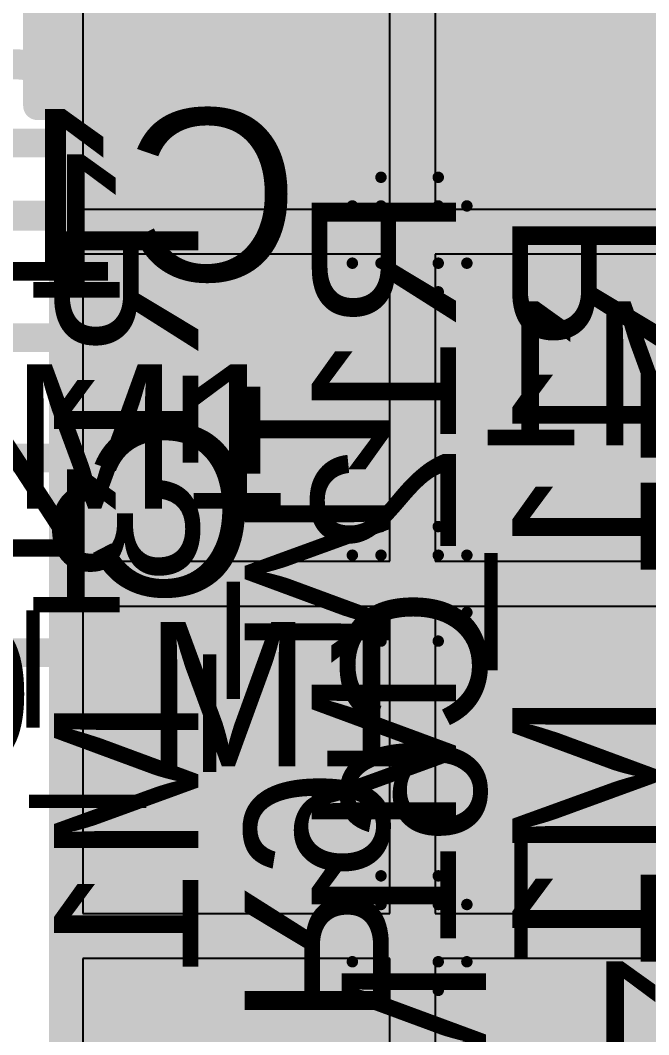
# Model space of a CAD drawing. Header units: inches. Extents: x -0.3 to 12.2, y -3.2 to 4.4.
# Drawn here: x 2.1069 to 2.2166, y 2.5638 to 2.7409 of the extents above; entities that cross this region are included whole.
import ezdxf

# ---------------------------------------------------------------- set-up
doc = ezdxf.new("R2010")
doc.units = ezdxf.units.IN
doc.header["$MEASUREMENT"] = 0
for name, color, linetype in [('Board Layer Stack Bottom Overlay', 54, 'Continuous'), ('Board Layer Stack Bottom Solder', 6, 'Continuous'), ('Bottom Assembly', 216, 'Continuous'), ('Bottom Layer_L8', 5, 'Continuous'), ('Bottom Paste', 16, 'Continuous'), ('FAB', 56, 'Continuous'), ('FAB_DWG_INFO', 1, 'Continuous'), ('Inner_L3', 76, 'Continuous'), ('Inner_L6', 156, 'Continuous'), ('Top Overlay', 2, 'Continuous'), ('Top Paste', 8, 'Continuous'), ('Top Solder', 216, 'Continuous'), ('TOP_L1', 1, 'Continuous'), ('Via Holes', 16, 'Continuous')]:
    doc.layers.add(name, color=color, linetype=linetype)
doc.styles.add('Arial', font='', dxfattribs={"height": 0.2})
doc.styles.get('Arial').set_extended_font_data('Arial')

# ---------------------------------------------------------------- blocks, each defined once
blk = doc.blocks.new('R0402_B_323')
at = {"layer": 'Bottom Assembly', "style": 'Arial', "text_generation_flag": 2}
blk.add_text('R14_M1', height=0.04, rotation=180, dxfattribs=at).set_placement((-0.06289, 0.0093))
blk = doc.blocks.new('R0402_B_325')
at = {"layer": 'Board Layer Stack Bottom Solder'}
blk.add_hatch(color=6, dxfattribs=at).paths.add_polyline_path([(-0.033, -0.0145), (-0.033, 0.0145), (-0.004, 0.0145), (-0.004, -0.0145)])
at = {"layer": 'Bottom Layer_L8'}
blk.add_hatch(color=5, dxfattribs=at).paths.add_polyline_path([(-0.031, -0.0125), (-0.031, 0.0125), (-0.006, 0.0125), (-0.006, -0.0125)])
at = {"layer": 'Bottom Paste'}
blk.add_hatch(color=16, dxfattribs=at).paths.add_polyline_path([(-0.031, -0.0125), (-0.031, 0.0125), (-0.006, 0.0125), (-0.006, -0.0125)])
at = {"layer": 'Board Layer Stack Bottom Overlay'}
for points in [[(-0.0365, 0.017, 0.005, 0.005, 0), (0.0395, 0.017, 0.005, 0.005, 0)], [(-0.0365, 0.017, 0.005, 0.005, 0), (-0.0365, -0.017, 0.005, 0.005, 0)], [(-0.0365, -0.017, 0.005, 0.005, 0), (0.0365, -0.017, 0.005, 0.005, 0)]]:
    blk.add_lwpolyline(points, format="xyseb", dxfattribs=at)
for points in [[(-0.03775, 0.017, 0.0025, 0.0025, 1), (-0.03525, 0.017, 0.0025, 0.0025, 1)], [(-0.03775, 0.017, 0.0025, 0.0025, 1), (-0.03525, 0.017, 0.0025, 0.0025, 1)], [(-0.03775, -0.017, 0.0025, 0.0025, 1), (-0.03525, -0.017, 0.0025, 0.0025, 1)], [(-0.03775, -0.017, 0.0025, 0.0025, 1), (-0.03525, -0.017, 0.0025, 0.0025, 1)]]:
    blk.add_lwpolyline(points, format="xyseb", close=True, dxfattribs=at)
at = {"layer": 'Bottom Assembly'}
for points in [[(-0.0365, 0.017, 0.005, 0.005, 0), (0.0395, 0.017, 0.005, 0.005, 0)], [(-0.0365, 0.017, 0.005, 0.005, 0), (-0.0365, -0.017, 0.005, 0.005, 0)], [(-0.0365, -0.017, 0.005, 0.005, 0), (0.0395, -0.017, 0.005, 0.005, 0)]]:
    blk.add_lwpolyline(points, format="xyseb", dxfattribs=at)
for points in [[(-0.03775, 0.017, 0.0025, 0.0025, 1), (-0.03525, 0.017, 0.0025, 0.0025, 1)], [(-0.03775, 0.017, 0.0025, 0.0025, 1), (-0.03525, 0.017, 0.0025, 0.0025, 1)], [(-0.03775, -0.017, 0.0025, 0.0025, 1), (-0.03525, -0.017, 0.0025, 0.0025, 1)], [(-0.03775, -0.017, 0.0025, 0.0025, 1), (-0.03525, -0.017, 0.0025, 0.0025, 1)]]:
    blk.add_lwpolyline(points, format="xyseb", close=True, dxfattribs=at)
at = {"layer": 'Bottom Assembly', "style": 'Arial', "text_generation_flag": 2}
blk.add_text('R13_M1', height=0.04, rotation=180, dxfattribs=at).set_placement((-0.06289, 0.0093))
blk = doc.blocks.new('R0402_B_327')
at = {"layer": 'Board Layer Stack Bottom Solder'}
blk.add_hatch(color=6, dxfattribs=at).paths.add_polyline_path([(-0.033, -0.0145), (-0.033, 0.0145), (-0.004, 0.0145), (-0.004, -0.0145)])
at = {"layer": 'Bottom Layer_L8'}
blk.add_hatch(color=5, dxfattribs=at).paths.add_polyline_path([(-0.031, -0.0125), (-0.031, 0.0125), (-0.006, 0.0125), (-0.006, -0.0125)])
at = {"layer": 'Bottom Paste'}
blk.add_hatch(color=16, dxfattribs=at).paths.add_polyline_path([(-0.031, -0.0125), (-0.031, 0.0125), (-0.006, 0.0125), (-0.006, -0.0125)])
at = {"layer": 'Board Layer Stack Bottom Overlay'}
for points in [[(-0.0365, 0.017, 0.005, 0.005, 0), (0.0395, 0.017, 0.005, 0.005, 0)], [(-0.0365, 0.017, 0.005, 0.005, 0), (-0.0365, -0.017, 0.005, 0.005, 0)], [(-0.0365, -0.017, 0.005, 0.005, 0), (0.0365, -0.017, 0.005, 0.005, 0)]]:
    blk.add_lwpolyline(points, format="xyseb", dxfattribs=at)
for points in [[(-0.03775, 0.017, 0.0025, 0.0025, 1), (-0.03525, 0.017, 0.0025, 0.0025, 1)], [(-0.03775, 0.017, 0.0025, 0.0025, 1), (-0.03525, 0.017, 0.0025, 0.0025, 1)], [(-0.03775, -0.017, 0.0025, 0.0025, 1), (-0.03525, -0.017, 0.0025, 0.0025, 1)], [(-0.03775, -0.017, 0.0025, 0.0025, 1), (-0.03525, -0.017, 0.0025, 0.0025, 1)]]:
    blk.add_lwpolyline(points, format="xyseb", close=True, dxfattribs=at)
at = {"layer": 'Bottom Assembly'}
for points in [[(-0.0365, 0.017, 0.005, 0.005, 0), (0.0395, 0.017, 0.005, 0.005, 0)], [(-0.0365, 0.017, 0.005, 0.005, 0), (-0.0365, -0.017, 0.005, 0.005, 0)], [(-0.0365, -0.017, 0.005, 0.005, 0), (0.0395, -0.017, 0.005, 0.005, 0)]]:
    blk.add_lwpolyline(points, format="xyseb", dxfattribs=at)
for points in [[(-0.03775, 0.017, 0.0025, 0.0025, 1), (-0.03525, 0.017, 0.0025, 0.0025, 1)], [(-0.03775, 0.017, 0.0025, 0.0025, 1), (-0.03525, 0.017, 0.0025, 0.0025, 1)], [(-0.03775, -0.017, 0.0025, 0.0025, 1), (-0.03525, -0.017, 0.0025, 0.0025, 1)], [(-0.03775, -0.017, 0.0025, 0.0025, 1), (-0.03525, -0.017, 0.0025, 0.0025, 1)]]:
    blk.add_lwpolyline(points, format="xyseb", close=True, dxfattribs=at)
at = {"layer": 'Bottom Assembly', "style": 'Arial', "text_generation_flag": 2}
blk.add_text('R12_M1', height=0.04, rotation=180, dxfattribs=at).set_placement((-0.06289, 0.0093))
blk = doc.blocks.new('R0402_B_329')
at = {"layer": 'Board Layer Stack Bottom Solder'}
blk.add_hatch(color=6, dxfattribs=at).paths.add_polyline_path([(-0.033, -0.0145), (-0.033, 0.0145), (-0.004, 0.0145), (-0.004, -0.0145)])
at = {"layer": 'Bottom Layer_L8'}
blk.add_hatch(color=5, dxfattribs=at).paths.add_polyline_path([(-0.031, -0.0125), (-0.031, 0.0125), (-0.006, 0.0125), (-0.006, -0.0125)])
at = {"layer": 'Bottom Paste'}
blk.add_hatch(color=16, dxfattribs=at).paths.add_polyline_path([(-0.031, -0.0125), (-0.031, 0.0125), (-0.006, 0.0125), (-0.006, -0.0125)])
at = {"layer": 'Board Layer Stack Bottom Overlay'}
for points in [[(-0.0365, 0.017, 0.005, 0.005, 0), (0.0395, 0.017, 0.005, 0.005, 0)], [(-0.0365, 0.017, 0.005, 0.005, 0), (-0.0365, -0.017, 0.005, 0.005, 0)]]:
    blk.add_lwpolyline(points, format="xyseb", dxfattribs=at)
blk.add_lwpolyline([(-0.03775, 0.017, 0.0025, 0.0025, 1), (-0.03525, 0.017, 0.0025, 0.0025, 1)], format="xyseb", close=True, dxfattribs=at)
blk.add_lwpolyline([(-0.03775, 0.017, 0.0025, 0.0025, 1), (-0.03525, 0.017, 0.0025, 0.0025, 1)], format="xyseb", close=True, dxfattribs=at)
at = {"layer": 'Bottom Assembly'}
for points in [[(-0.0365, 0.017, 0.005, 0.005, 0), (0.0395, 0.017, 0.005, 0.005, 0)], [(-0.0365, 0.017, 0.005, 0.005, 0), (-0.0365, -0.017, 0.005, 0.005, 0)]]:
    blk.add_lwpolyline(points, format="xyseb", dxfattribs=at)
blk.add_lwpolyline([(-0.03775, 0.017, 0.0025, 0.0025, 1), (-0.03525, 0.017, 0.0025, 0.0025, 1)], format="xyseb", close=True, dxfattribs=at)
blk.add_lwpolyline([(-0.03775, 0.017, 0.0025, 0.0025, 1), (-0.03525, 0.017, 0.0025, 0.0025, 1)], format="xyseb", close=True, dxfattribs=at)
at = {"layer": 'Bottom Assembly', "style": 'Arial', "text_generation_flag": 2}
blk.add_text('R11_M1', height=0.04, rotation=180, dxfattribs=at).set_placement((-0.06289, 0.0093))
blk = doc.blocks.new('C0402_B_386')
at = {"layer": 'Board Layer Stack Bottom Solder'}
for points in [[(-0.004, 0.0145), (-0.004, -0.0145), (-0.033, -0.0145), (-0.033, 0.0145)], [(0.0354, 0.0145), (0.0354, -0.0145), (0.0064, -0.0145), (0.0064, 0.0145)]]:
    blk.add_hatch(color=6, dxfattribs=at).paths.add_polyline_path(points)
at = {"layer": 'Bottom Layer_L8'}
for points in [[(-0.006, 0.0125), (-0.006, -0.0125), (-0.031, -0.0125), (-0.031, 0.0125)], [(0.0334, 0.0125), (0.0334, -0.0125), (0.0084, -0.0125), (0.0084, 0.0125)]]:
    blk.add_hatch(color=5, dxfattribs=at).paths.add_polyline_path(points)
at = {"layer": 'Bottom Paste'}
for points in [[(-0.006, 0.0125), (-0.006, -0.0125), (-0.031, -0.0125), (-0.031, 0.0125)], [(0.0334, 0.0125), (0.0334, -0.0125), (0.0084, -0.0125), (0.0084, 0.0125)]]:
    blk.add_hatch(color=16, dxfattribs=at).paths.add_polyline_path(points)
at = {"layer": 'Board Layer Stack Bottom Overlay'}
for points in [[(0.0395, 0.017, 0.005, 0.005, 0), (-0.0365, 0.017, 0.005, 0.005, 0)], [(-0.0365, 0.017, 0.005, 0.005, 0), (-0.0365, -0.017, 0.005, 0.005, 0)], [(0.0395, 0.017, 0.005, 0.005, 0), (0.0395, -0.017, 0.005, 0.005, 0)], [(0.0365, -0.017, 0.005, 0.005, 0), (-0.0365, -0.017, 0.005, 0.005, 0)], [(0.0395, -0.017, 0.005, 0.005, 0), (0.0365, -0.017, 0.005, 0.005, 0)]]:
    blk.add_lwpolyline(points, format="xyseb", dxfattribs=at)
for points in [[(-0.03775, 0.017, 0.0025, 0.0025, 1), (-0.03525, 0.017, 0.0025, 0.0025, 1)], [(-0.03775, 0.017, 0.0025, 0.0025, 1), (-0.03525, 0.017, 0.0025, 0.0025, 1)], [(0.03825, 0.017, 0.0025, 0.0025, 1), (0.04075, 0.017, 0.0025, 0.0025, 1)], [(0.03825, 0.017, 0.0025, 0.0025, 1), (0.04075, 0.017, 0.0025, 0.0025, 1)], [(-0.03775, -0.017, 0.0025, 0.0025, 1), (-0.03525, -0.017, 0.0025, 0.0025, 1)], [(-0.03775, -0.017, 0.0025, 0.0025, 1), (-0.03525, -0.017, 0.0025, 0.0025, 1)], [(0.03525, -0.017, 0.0025, 0.0025, 1), (0.03775, -0.017, 0.0025, 0.0025, 1)], [(0.03525, -0.017, 0.0025, 0.0025, 1), (0.03775, -0.017, 0.0025, 0.0025, 1)], [(0.03825, -0.017, 0.0025, 0.0025, 1), (0.04075, -0.017, 0.0025, 0.0025, 1)], [(0.03825, -0.017, 0.0025, 0.0025, 1), (0.04075, -0.017, 0.0025, 0.0025, 1)]]:
    blk.add_lwpolyline(points, format="xyseb", close=True, dxfattribs=at)
at = {"layer": 'Bottom Assembly'}
for points in [[(0.0395, 0.017, 0.005, 0.005, 0), (-0.0365, 0.017, 0.005, 0.005, 0)], [(-0.0365, 0.017, 0.005, 0.005, 0), (-0.0365, -0.017, 0.005, 0.005, 0)], [(0.0395, 0.017, 0.005, 0.005, 0), (0.0395, -0.017, 0.005, 0.005, 0)], [(0.0395, -0.017, 0.005, 0.005, 0), (-0.0365, -0.017, 0.005, 0.005, 0)]]:
    blk.add_lwpolyline(points, format="xyseb", dxfattribs=at)
for points in [[(-0.03775, 0.017, 0.0025, 0.0025, 1), (-0.03525, 0.017, 0.0025, 0.0025, 1)], [(-0.03775, 0.017, 0.0025, 0.0025, 1), (-0.03525, 0.017, 0.0025, 0.0025, 1)], [(0.03825, 0.017, 0.0025, 0.0025, 1), (0.04075, 0.017, 0.0025, 0.0025, 1)], [(0.03825, 0.017, 0.0025, 0.0025, 1), (0.04075, 0.017, 0.0025, 0.0025, 1)], [(-0.03775, -0.017, 0.0025, 0.0025, 1), (-0.03525, -0.017, 0.0025, 0.0025, 1)], [(-0.03775, -0.017, 0.0025, 0.0025, 1), (-0.03525, -0.017, 0.0025, 0.0025, 1)], [(0.03825, -0.017, 0.0025, 0.0025, 1), (0.04075, -0.017, 0.0025, 0.0025, 1)], [(0.03825, -0.017, 0.0025, 0.0025, 1), (0.04075, -0.017, 0.0025, 0.0025, 1)]]:
    blk.add_lwpolyline(points, format="xyseb", close=True, dxfattribs=at)
at = {"layer": 'Bottom Assembly', "style": 'Arial', "text_generation_flag": 2}
blk.add_text('C4_M1', height=0.03, rotation=180, dxfattribs=at).set_placement((-0.03988, 0.00707))
at = {"layer": 'FAB', "style": 'Arial', "text_generation_flag": 2}
blk.add_text('1', height=0.025, rotation=180, dxfattribs=at).set_placement((-0.0185, 0.01))
blk = doc.blocks.new('C0402_B_410')
at = {"layer": 'Board Layer Stack Bottom Solder'}
for points in [[(-0.004, 0.0145), (-0.004, -0.0145), (-0.033, -0.0145), (-0.033, 0.0145)], [(0.0354, 0.0145), (0.0354, -0.0145), (0.0064, -0.0145), (0.0064, 0.0145)]]:
    blk.add_hatch(color=6, dxfattribs=at).paths.add_polyline_path(points)
at = {"layer": 'Bottom Layer_L8'}
for points in [[(-0.006, 0.0125), (-0.006, -0.0125), (-0.031, -0.0125), (-0.031, 0.0125)], [(0.0334, 0.0125), (0.0334, -0.0125), (0.0084, -0.0125), (0.0084, 0.0125)]]:
    blk.add_hatch(color=5, dxfattribs=at).paths.add_polyline_path(points)
at = {"layer": 'Bottom Paste'}
for points in [[(-0.006, 0.0125), (-0.006, -0.0125), (-0.031, -0.0125), (-0.031, 0.0125)], [(0.0334, 0.0125), (0.0334, -0.0125), (0.0084, -0.0125), (0.0084, 0.0125)]]:
    blk.add_hatch(color=16, dxfattribs=at).paths.add_polyline_path(points)
at = {"layer": 'Board Layer Stack Bottom Overlay'}
for points in [[(0.0395, 0.017, 0.005, 0.005, 0), (-0.0365, 0.017, 0.005, 0.005, 0)], [(-0.0365, 0.017, 0.005, 0.005, 0), (-0.0365, -0.017, 0.005, 0.005, 0)], [(0.0395, 0.017, 0.005, 0.005, 0), (0.0395, -0.017, 0.005, 0.005, 0)], [(0.0365, -0.017, 0.005, 0.005, 0), (-0.0365, -0.017, 0.005, 0.005, 0)], [(0.0395, -0.017, 0.005, 0.005, 0), (0.0365, -0.017, 0.005, 0.005, 0)]]:
    blk.add_lwpolyline(points, format="xyseb", dxfattribs=at)
for points in [[(-0.03775, 0.017, 0.0025, 0.0025, 1), (-0.03525, 0.017, 0.0025, 0.0025, 1)], [(-0.03775, 0.017, 0.0025, 0.0025, 1), (-0.03525, 0.017, 0.0025, 0.0025, 1)], [(0.03825, 0.017, 0.0025, 0.0025, 1), (0.04075, 0.017, 0.0025, 0.0025, 1)], [(0.03825, 0.017, 0.0025, 0.0025, 1), (0.04075, 0.017, 0.0025, 0.0025, 1)], [(-0.03775, -0.017, 0.0025, 0.0025, 1), (-0.03525, -0.017, 0.0025, 0.0025, 1)], [(-0.03775, -0.017, 0.0025, 0.0025, 1), (-0.03525, -0.017, 0.0025, 0.0025, 1)], [(0.03525, -0.017, 0.0025, 0.0025, 1), (0.03775, -0.017, 0.0025, 0.0025, 1)], [(0.03525, -0.017, 0.0025, 0.0025, 1), (0.03775, -0.017, 0.0025, 0.0025, 1)], [(0.03825, -0.017, 0.0025, 0.0025, 1), (0.04075, -0.017, 0.0025, 0.0025, 1)], [(0.03825, -0.017, 0.0025, 0.0025, 1), (0.04075, -0.017, 0.0025, 0.0025, 1)]]:
    blk.add_lwpolyline(points, format="xyseb", close=True, dxfattribs=at)
at = {"layer": 'Bottom Assembly'}
for points in [[(0.0395, 0.017, 0.005, 0.005, 0), (-0.0365, 0.017, 0.005, 0.005, 0)], [(-0.0365, 0.017, 0.005, 0.005, 0), (-0.0365, -0.017, 0.005, 0.005, 0)], [(0.0395, 0.017, 0.005, 0.005, 0), (0.0395, -0.017, 0.005, 0.005, 0)], [(0.0395, -0.017, 0.005, 0.005, 0), (-0.0365, -0.017, 0.005, 0.005, 0)]]:
    blk.add_lwpolyline(points, format="xyseb", dxfattribs=at)
for points in [[(-0.03775, 0.017, 0.0025, 0.0025, 1), (-0.03525, 0.017, 0.0025, 0.0025, 1)], [(-0.03775, 0.017, 0.0025, 0.0025, 1), (-0.03525, 0.017, 0.0025, 0.0025, 1)], [(0.03825, 0.017, 0.0025, 0.0025, 1), (0.04075, 0.017, 0.0025, 0.0025, 1)], [(0.03825, 0.017, 0.0025, 0.0025, 1), (0.04075, 0.017, 0.0025, 0.0025, 1)], [(-0.03775, -0.017, 0.0025, 0.0025, 1), (-0.03525, -0.017, 0.0025, 0.0025, 1)], [(-0.03775, -0.017, 0.0025, 0.0025, 1), (-0.03525, -0.017, 0.0025, 0.0025, 1)], [(0.03825, -0.017, 0.0025, 0.0025, 1), (0.04075, -0.017, 0.0025, 0.0025, 1)], [(0.03825, -0.017, 0.0025, 0.0025, 1), (0.04075, -0.017, 0.0025, 0.0025, 1)]]:
    blk.add_lwpolyline(points, format="xyseb", close=True, dxfattribs=at)
at = {"layer": 'Bottom Assembly', "style": 'Arial', "text_generation_flag": 2}
blk.add_text('C11_M1', height=0.03, rotation=180, dxfattribs=at).set_placement((-0.0473, 0.00707))
at = {"layer": 'FAB', "style": 'Arial', "text_generation_flag": 2}
blk.add_text('1', height=0.025, rotation=180, dxfattribs=at).set_placement((-0.0185, 0.01))
blk = doc.blocks.new('CP_56_1_ADI_428')
at = {"layer": 'Bottom Layer_L8'}
h = blk.add_hatch(color=5, dxfattribs=at)
edge = h.paths.add_edge_path()
edge.add_arc((-0.061, 0.062), 0.008, 0, 360)
h = blk.add_hatch(color=5, dxfattribs=at)
edge = h.paths.add_edge_path()
edge.add_arc((0, 0.062), 0.008, 0, 360)
h = blk.add_hatch(color=5, dxfattribs=at)
edge = h.paths.add_edge_path()
edge.add_arc((0.061, 0.062), 0.008, 0, 360)
at = {"layer": 'Inner_L3'}
h = blk.add_hatch(color=76, dxfattribs=at)
edge = h.paths.add_edge_path()
edge.add_arc((-0.061, 0.062), 0.008, 0, 360)
h = blk.add_hatch(color=76, dxfattribs=at)
edge = h.paths.add_edge_path()
edge.add_arc((0, 0.062), 0.008, 0, 360)
h = blk.add_hatch(color=76, dxfattribs=at)
edge = h.paths.add_edge_path()
edge.add_arc((0.061, 0.062), 0.008, 0, 360)
at = {"layer": 'Inner_L6'}
h = blk.add_hatch(color=156, dxfattribs=at)
edge = h.paths.add_edge_path()
edge.add_arc((-0.061, 0.062), 0.008, 0, 360)
h = blk.add_hatch(color=156, dxfattribs=at)
edge = h.paths.add_edge_path()
edge.add_arc((0, 0.062), 0.008, 0, 360)
h = blk.add_hatch(color=156, dxfattribs=at)
edge = h.paths.add_edge_path()
edge.add_arc((0.061, 0.062), 0.008, 0, 360)
at = {"layer": 'Top Solder'}
blk.add_hatch(color=216, dxfattribs=at).paths.add_polyline_path([(-0.125, 0.125), (0.125, 0.125), (0.125, -0.125), (-0.125, -0.125)])
at = {"layer": 'TOP_L1'}
blk.add_hatch(color=1, dxfattribs=at).paths.add_polyline_path([(-0.123, 0.123), (0.123, 0.123), (0.123, -0.123), (-0.123, -0.123)])
h = blk.add_hatch(color=1, dxfattribs=at)
edge = h.paths.add_edge_path()
edge.add_arc((-0.061, 0.062), 0.008, 0, 360)
h = blk.add_hatch(color=1, dxfattribs=at)
edge = h.paths.add_edge_path()
edge.add_arc((0, 0.062), 0.008, 0, 360)
h = blk.add_hatch(color=1, dxfattribs=at)
edge = h.paths.add_edge_path()
edge.add_arc((0.061, 0.062), 0.008, 0, 360)
at = {"layer": 'Via Holes'}
h = blk.add_hatch(color=7, dxfattribs=at)
edge = h.paths.add_edge_path()
edge.add_arc((-0.061, 0.062), 0.004, 0, 360)
h = blk.add_hatch(color=7, dxfattribs=at)
edge = h.paths.add_edge_path()
edge.add_arc((0, 0.062), 0.004, 0, 360)
h = blk.add_hatch(color=7, dxfattribs=at)
edge = h.paths.add_edge_path()
edge.add_arc((0.061, 0.062), 0.004, 0, 360)
at = {"layer": 'Top Paste'}
for p, q in [((-0.06544, 0.11906), (-0.11906, 0.11906)), ((-0.06544, 0.06544), (-0.06544, 0.11906)), ((-0.00394, 0.11906), (-0.05756, 0.11906)), ((-0.05756, 0.11906), (-0.05756, 0.06544)), ((-0.00394, 0.06544), (-0.00394, 0.11906)), ((0.05756, 0.11906), (0.00394, 0.11906)), ((0.00394, 0.11906), (0.00394, 0.06544)), ((0.05756, 0.06544), (0.05756, 0.11906)), ((0.11906, 0.11906), (0.06544, 0.11906)), ((0.06544, 0.11906), (0.06544, 0.06544)), ((-0.11906, 0.06544), (-0.06544, 0.06544)), ((-0.05756, 0.06544), (-0.00394, 0.06544)), ((0.00394, 0.06544), (0.05756, 0.06544)), ((0.06544, 0.06544), (0.11906, 0.06544)), ((-0.06544, 0.05756), (-0.11906, 0.05756)), ((-0.06544, 0.00394), (-0.06544, 0.05756)), ((-0.00394, 0.05756), (-0.05756, 0.05756)), ((-0.05756, 0.05756), (-0.05756, 0.00394)), ((-0.00394, 0.00394), (-0.00394, 0.05756)), ((0.05756, 0.05756), (0.00394, 0.05756)), ((0.00394, 0.05756), (0.00394, 0.00394)), ((0.05756, 0.00394), (0.05756, 0.05756)), ((0.11906, 0.05756), (0.06544, 0.05756)), ((0.06544, 0.05756), (0.06544, 0.00394))]:
    blk.add_line(p, q, dxfattribs=at)

msp = doc.modelspace()

# ---------------------------------------------------------------- linework, layer by layer
at = {"layer": 'FAB_DWG_INFO'}
for points in [[(2.16985, 2.70852, 0.002, 0.002, 0), (2.16985, 2.71352, 0.002, 0.002, 0)], [(2.16985, 2.71352, 0.002, 0.002, 0), (2.17985, 2.71352, 0.002, 0.002, 0)], [(2.17985, 2.70852, 0.002, 0.002, 0), (2.17985, 2.71352, 0.002, 0.002, 0)], [(2.16485, 2.69852, 0.002, 0.002, 0), (2.16485, 2.70852, 0.002, 0.002, 0)], [(2.16485, 2.70852, 0.002, 0.002, 0), (2.16985, 2.70852, 0.002, 0.002, 0)], [(2.17985, 2.70852, 0.002, 0.002, 0), (2.18485, 2.70852, 0.002, 0.002, 0)], [(2.18485, 2.69852, 0.002, 0.002, 0), (2.18485, 2.70852, 0.002, 0.002, 0)], [(2.16485, 2.69852, 0.002, 0.002, 0), (2.16985, 2.69852, 0.002, 0.002, 0)], [(2.16985, 2.69352, 0.002, 0.002, 0), (2.16985, 2.69852, 0.002, 0.002, 0)], [(2.17985, 2.69852, 0.002, 0.002, 0), (2.18485, 2.69852, 0.002, 0.002, 0)], [(2.17985, 2.69352, 0.002, 0.002, 0), (2.17985, 2.69852, 0.002, 0.002, 0)], [(2.16985, 2.69352, 0.002, 0.002, 0), (2.17985, 2.69352, 0.002, 0.002, 0)], [(2.16985, 2.64752, 0.002, 0.002, 0), (2.16985, 2.65252, 0.002, 0.002, 0)], [(2.16985, 2.65252, 0.002, 0.002, 0), (2.17985, 2.65252, 0.002, 0.002, 0)], [(2.17985, 2.64752, 0.002, 0.002, 0), (2.17985, 2.65252, 0.002, 0.002, 0)], [(2.16485, 2.63752, 0.002, 0.002, 0), (2.16485, 2.64752, 0.002, 0.002, 0)], [(2.16485, 2.64752, 0.002, 0.002, 0), (2.16985, 2.64752, 0.002, 0.002, 0)], [(2.17985, 2.64752, 0.002, 0.002, 0), (2.18485, 2.64752, 0.002, 0.002, 0)], [(2.18485, 2.63752, 0.002, 0.002, 0), (2.18485, 2.64752, 0.002, 0.002, 0)], [(2.16485, 2.63752, 0.002, 0.002, 0), (2.16985, 2.63752, 0.002, 0.002, 0)], [(2.16985, 2.63252, 0.002, 0.002, 0), (2.16985, 2.63752, 0.002, 0.002, 0)], [(2.17985, 2.63752, 0.002, 0.002, 0), (2.18485, 2.63752, 0.002, 0.002, 0)], [(2.17985, 2.63252, 0.002, 0.002, 0), (2.17985, 2.63752, 0.002, 0.002, 0)], [(2.16985, 2.63252, 0.002, 0.002, 0), (2.17985, 2.63252, 0.002, 0.002, 0)], [(2.16985, 2.58652, 0.002, 0.002, 0), (2.16985, 2.59152, 0.002, 0.002, 0)], [(2.16985, 2.59152, 0.002, 0.002, 0), (2.17985, 2.59152, 0.002, 0.002, 0)], [(2.17985, 2.58652, 0.002, 0.002, 0), (2.17985, 2.59152, 0.002, 0.002, 0)], [(2.16485, 2.57652, 0.002, 0.002, 0), (2.16485, 2.58652, 0.002, 0.002, 0)], [(2.16485, 2.58652, 0.002, 0.002, 0), (2.16985, 2.58652, 0.002, 0.002, 0)], [(2.17985, 2.58652, 0.002, 0.002, 0), (2.18485, 2.58652, 0.002, 0.002, 0)], [(2.18485, 2.57652, 0.002, 0.002, 0), (2.18485, 2.58652, 0.002, 0.002, 0)], [(2.16485, 2.57652, 0.002, 0.002, 0), (2.16985, 2.57652, 0.002, 0.002, 0)], [(2.16985, 2.57152, 0.002, 0.002, 0), (2.16985, 2.57652, 0.002, 0.002, 0)], [(2.17985, 2.57652, 0.002, 0.002, 0), (2.18485, 2.57652, 0.002, 0.002, 0)], [(2.17985, 2.57152, 0.002, 0.002, 0), (2.17985, 2.57652, 0.002, 0.002, 0)], [(2.16985, 2.57152, 0.002, 0.002, 0), (2.17985, 2.57152, 0.002, 0.002, 0)]]:
    msp.add_lwpolyline(points, format="xyseb", dxfattribs=at)
for points in [[(2.16935, 2.71352, 0.001, 0.001, 1), (2.17035, 2.71352, 0.001, 0.001, 1)], [(2.16935, 2.71352, 0.001, 0.001, 1), (2.17035, 2.71352, 0.001, 0.001, 1)], [(2.17935, 2.71352, 0.001, 0.001, 1), (2.18035, 2.71352, 0.001, 0.001, 1)], [(2.17935, 2.71352, 0.001, 0.001, 1), (2.18035, 2.71352, 0.001, 0.001, 1)], [(2.16435, 2.70852, 0.001, 0.001, 1), (2.16535, 2.70852, 0.001, 0.001, 1)], [(2.16435, 2.70852, 0.001, 0.001, 1), (2.16535, 2.70852, 0.001, 0.001, 1)], [(2.16935, 2.70852, 0.001, 0.001, 1), (2.17035, 2.70852, 0.001, 0.001, 1)], [(2.16935, 2.70852, 0.001, 0.001, 1), (2.17035, 2.70852, 0.001, 0.001, 1)], [(2.17935, 2.70852, 0.001, 0.001, 1), (2.18035, 2.70852, 0.001, 0.001, 1)], [(2.17935, 2.70852, 0.001, 0.001, 1), (2.18035, 2.70852, 0.001, 0.001, 1)], [(2.18435, 2.70852, 0.001, 0.001, 1), (2.18535, 2.70852, 0.001, 0.001, 1)], [(2.18435, 2.70852, 0.001, 0.001, 1), (2.18535, 2.70852, 0.001, 0.001, 1)], [(2.16435, 2.69852, 0.001, 0.001, 1), (2.16535, 2.69852, 0.001, 0.001, 1)], [(2.16435, 2.69852, 0.001, 0.001, 1), (2.16535, 2.69852, 0.001, 0.001, 1)], [(2.16935, 2.69852, 0.001, 0.001, 1), (2.17035, 2.69852, 0.001, 0.001, 1)], [(2.16935, 2.69852, 0.001, 0.001, 1), (2.17035, 2.69852, 0.001, 0.001, 1)], [(2.17935, 2.69852, 0.001, 0.001, 1), (2.18035, 2.69852, 0.001, 0.001, 1)], [(2.17935, 2.69852, 0.001, 0.001, 1), (2.18035, 2.69852, 0.001, 0.001, 1)], [(2.18435, 2.69852, 0.001, 0.001, 1), (2.18535, 2.69852, 0.001, 0.001, 1)], [(2.18435, 2.69852, 0.001, 0.001, 1), (2.18535, 2.69852, 0.001, 0.001, 1)], [(2.16935, 2.69352, 0.001, 0.001, 1), (2.17035, 2.69352, 0.001, 0.001, 1)], [(2.16935, 2.69352, 0.001, 0.001, 1), (2.17035, 2.69352, 0.001, 0.001, 1)], [(2.17935, 2.69352, 0.001, 0.001, 1), (2.18035, 2.69352, 0.001, 0.001, 1)], [(2.17935, 2.69352, 0.001, 0.001, 1), (2.18035, 2.69352, 0.001, 0.001, 1)], [(2.16935, 2.65252, 0.001, 0.001, 1), (2.17035, 2.65252, 0.001, 0.001, 1)], [(2.16935, 2.65252, 0.001, 0.001, 1), (2.17035, 2.65252, 0.001, 0.001, 1)], [(2.17935, 2.65252, 0.001, 0.001, 1), (2.18035, 2.65252, 0.001, 0.001, 1)], [(2.17935, 2.65252, 0.001, 0.001, 1), (2.18035, 2.65252, 0.001, 0.001, 1)], [(2.16435, 2.64752, 0.001, 0.001, 1), (2.16535, 2.64752, 0.001, 0.001, 1)], [(2.16435, 2.64752, 0.001, 0.001, 1), (2.16535, 2.64752, 0.001, 0.001, 1)], [(2.16935, 2.64752, 0.001, 0.001, 1), (2.17035, 2.64752, 0.001, 0.001, 1)], [(2.16935, 2.64752, 0.001, 0.001, 1), (2.17035, 2.64752, 0.001, 0.001, 1)], [(2.17935, 2.64752, 0.001, 0.001, 1), (2.18035, 2.64752, 0.001, 0.001, 1)], [(2.17935, 2.64752, 0.001, 0.001, 1), (2.18035, 2.64752, 0.001, 0.001, 1)], [(2.18435, 2.64752, 0.001, 0.001, 1), (2.18535, 2.64752, 0.001, 0.001, 1)], [(2.18435, 2.64752, 0.001, 0.001, 1), (2.18535, 2.64752, 0.001, 0.001, 1)], [(2.16435, 2.63752, 0.001, 0.001, 1), (2.16535, 2.63752, 0.001, 0.001, 1)], [(2.16435, 2.63752, 0.001, 0.001, 1), (2.16535, 2.63752, 0.001, 0.001, 1)], [(2.16935, 2.63752, 0.001, 0.001, 1), (2.17035, 2.63752, 0.001, 0.001, 1)], [(2.16935, 2.63752, 0.001, 0.001, 1), (2.17035, 2.63752, 0.001, 0.001, 1)], [(2.17935, 2.63752, 0.001, 0.001, 1), (2.18035, 2.63752, 0.001, 0.001, 1)], [(2.17935, 2.63752, 0.001, 0.001, 1), (2.18035, 2.63752, 0.001, 0.001, 1)], [(2.18435, 2.63752, 0.001, 0.001, 1), (2.18535, 2.63752, 0.001, 0.001, 1)], [(2.18435, 2.63752, 0.001, 0.001, 1), (2.18535, 2.63752, 0.001, 0.001, 1)], [(2.16935, 2.63252, 0.001, 0.001, 1), (2.17035, 2.63252, 0.001, 0.001, 1)], [(2.16935, 2.63252, 0.001, 0.001, 1), (2.17035, 2.63252, 0.001, 0.001, 1)], [(2.17935, 2.63252, 0.001, 0.001, 1), (2.18035, 2.63252, 0.001, 0.001, 1)], [(2.17935, 2.63252, 0.001, 0.001, 1), (2.18035, 2.63252, 0.001, 0.001, 1)], [(2.16935, 2.59152, 0.001, 0.001, 1), (2.17035, 2.59152, 0.001, 0.001, 1)], [(2.16935, 2.59152, 0.001, 0.001, 1), (2.17035, 2.59152, 0.001, 0.001, 1)], [(2.17935, 2.59152, 0.001, 0.001, 1), (2.18035, 2.59152, 0.001, 0.001, 1)], [(2.17935, 2.59152, 0.001, 0.001, 1), (2.18035, 2.59152, 0.001, 0.001, 1)], [(2.16435, 2.58652, 0.001, 0.001, 1), (2.16535, 2.58652, 0.001, 0.001, 1)], [(2.16435, 2.58652, 0.001, 0.001, 1), (2.16535, 2.58652, 0.001, 0.001, 1)], [(2.16935, 2.58652, 0.001, 0.001, 1), (2.17035, 2.58652, 0.001, 0.001, 1)], [(2.16935, 2.58652, 0.001, 0.001, 1), (2.17035, 2.58652, 0.001, 0.001, 1)], [(2.17935, 2.58652, 0.001, 0.001, 1), (2.18035, 2.58652, 0.001, 0.001, 1)], [(2.17935, 2.58652, 0.001, 0.001, 1), (2.18035, 2.58652, 0.001, 0.001, 1)], [(2.18435, 2.58652, 0.001, 0.001, 1), (2.18535, 2.58652, 0.001, 0.001, 1)], [(2.18435, 2.58652, 0.001, 0.001, 1), (2.18535, 2.58652, 0.001, 0.001, 1)], [(2.16435, 2.57652, 0.001, 0.001, 1), (2.16535, 2.57652, 0.001, 0.001, 1)], [(2.16435, 2.57652, 0.001, 0.001, 1), (2.16535, 2.57652, 0.001, 0.001, 1)], [(2.16935, 2.57652, 0.001, 0.001, 1), (2.17035, 2.57652, 0.001, 0.001, 1)], [(2.16935, 2.57652, 0.001, 0.001, 1), (2.17035, 2.57652, 0.001, 0.001, 1)], [(2.17935, 2.57652, 0.001, 0.001, 1), (2.18035, 2.57652, 0.001, 0.001, 1)], [(2.17935, 2.57652, 0.001, 0.001, 1), (2.18035, 2.57652, 0.001, 0.001, 1)], [(2.18435, 2.57652, 0.001, 0.001, 1), (2.18535, 2.57652, 0.001, 0.001, 1)], [(2.18435, 2.57652, 0.001, 0.001, 1), (2.18535, 2.57652, 0.001, 0.001, 1)], [(2.16935, 2.57152, 0.001, 0.001, 1), (2.17035, 2.57152, 0.001, 0.001, 1)], [(2.16935, 2.57152, 0.001, 0.001, 1), (2.17035, 2.57152, 0.001, 0.001, 1)], [(2.17935, 2.57152, 0.001, 0.001, 1), (2.18035, 2.57152, 0.001, 0.001, 1)], [(2.17935, 2.57152, 0.001, 0.001, 1), (2.18035, 2.57152, 0.001, 0.001, 1)]]:
    msp.add_lwpolyline(points, format="xyseb", close=True, dxfattribs=at)

# ---------------------------------------------------------------- block references
for name, p, rotation in [('R0402_B_323', (2.08685, 2.76252), 90), ('R0402_B_325', (2.12685, 2.76252), 90), ('R0402_B_327', (2.16685, 2.76252), 90), ('R0402_B_329', (2.20685, 2.76252), 90), ('CP_56_1_ADI_428', (2.23685, 2.64252), 90), ('C0402_B_410', (2.10835, 2.70252), 180), ('C0402_B_386', (2.10835, 2.64752), 180)]:
    msp.add_blockref(name, p, dxfattribs=dict(rotation=rotation))

# ---------------------------------------------------------------- texts
at = {"layer": 'Board Layer Stack Bottom Overlay', "style": 'Arial', "text_generation_flag": 2}
for s, rotation, p in [('R12_M1', 90, (2.18296, 2.71195)), ('R13_M1', 90, (2.13796, 2.70695)), ('R11_M1', 90, (2.21796, 2.70785)), ('R14_M1', 90, (2.10296, 2.70195)), ('R9_M1', 270, (2.14602, 2.56522)), ('C6_M1', 90, (2.18818, 2.64194))]:
    msp.add_text(s, height=0.025197, rotation=rotation, dxfattribs=at).set_placement(p)
for s, p in [('R10_M1', (2.31978, 2.66669)), ('R1_M1', (2.31505, 2.5514))]:
    msp.add_text(s, height=0.025197, dxfattribs=at).set_placement(p)
at = {"layer": 'Top Overlay', "style": 'Arial'}
for s, p in [('C7_M1', (2.04058, 2.65567)), ('C10_M1', (2.04434, 2.61067))]:
    msp.add_text(s, height=0.025197, dxfattribs=at).set_placement(p)

doc.saveas('drawing.dxf')
